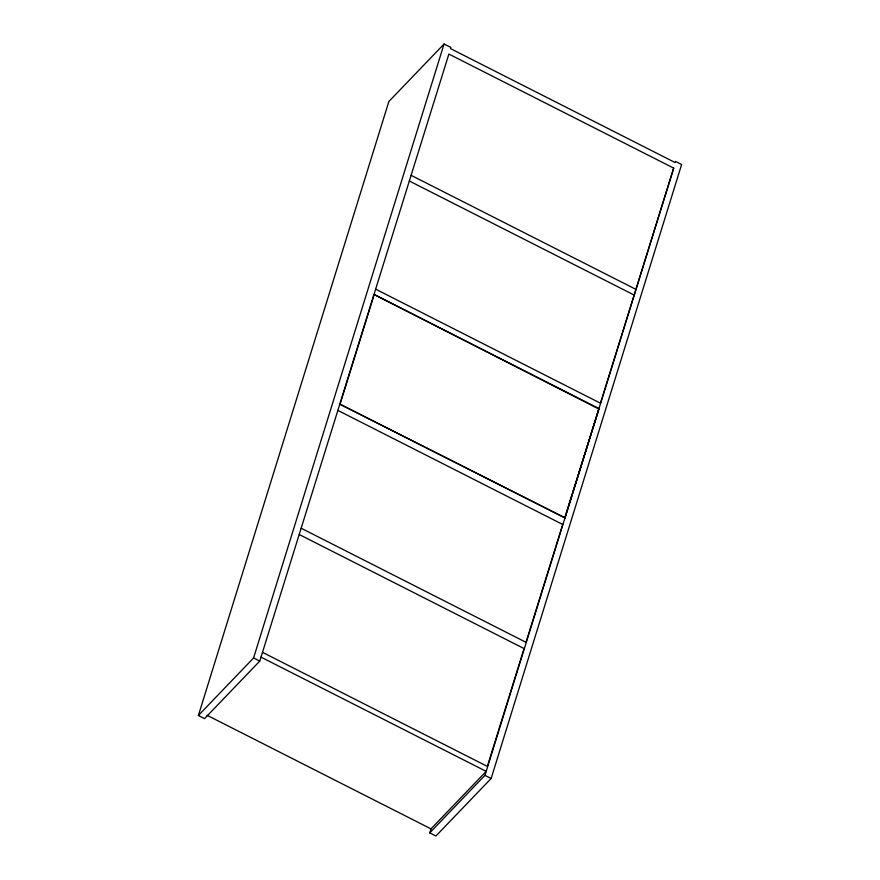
<?xml version="1.0" encoding="UTF-8"?>
<svg xmlns="http://www.w3.org/2000/svg" width="880" height="880" viewBox="0 0 880 880"><rect width="100%" height="100%" fill="white"/><g stroke="black" fill="none" stroke-linecap="round" stroke-linejoin="round"><path stroke-width="1.32" d="M429.748 832.865L484.946 775.346L673.706 168.124L448.877 54.065L259.754 661.111L204.567 718.619L198.374 715.484L388.872 101.508L444.07 44L450.835 47.432L450.483 48.576L675.136 162.547L675.488 161.403L681.626 164.516L491.128 778.492L435.93 836L429.748 832.865L430.991 828.872L486.189 771.364L260.997 657.129M198.374 715.484L253.572 657.976L444.07 44M340.164 403.821L374.198 294.525L599.016 408.584L564.982 517.88L339.845 404.151L564.982 517.88M564.663 518.21L599.016 408.584M673.706 168.124L600.479 403.216L375.661 289.168M374.198 294.525L598.708 408.914M411.114 175.318L635.932 289.366M409.343 181.005L634.161 295.064M337.887 410.421L562.716 524.469L526.009 642.301L301.191 528.253M299.244 534.512L524.062 648.571L487.355 766.403L262.537 652.344M253.572 657.976L259.754 661.111M484.946 775.346L491.128 778.492M207.031 715.264L430.991 828.872"/></g></svg>
